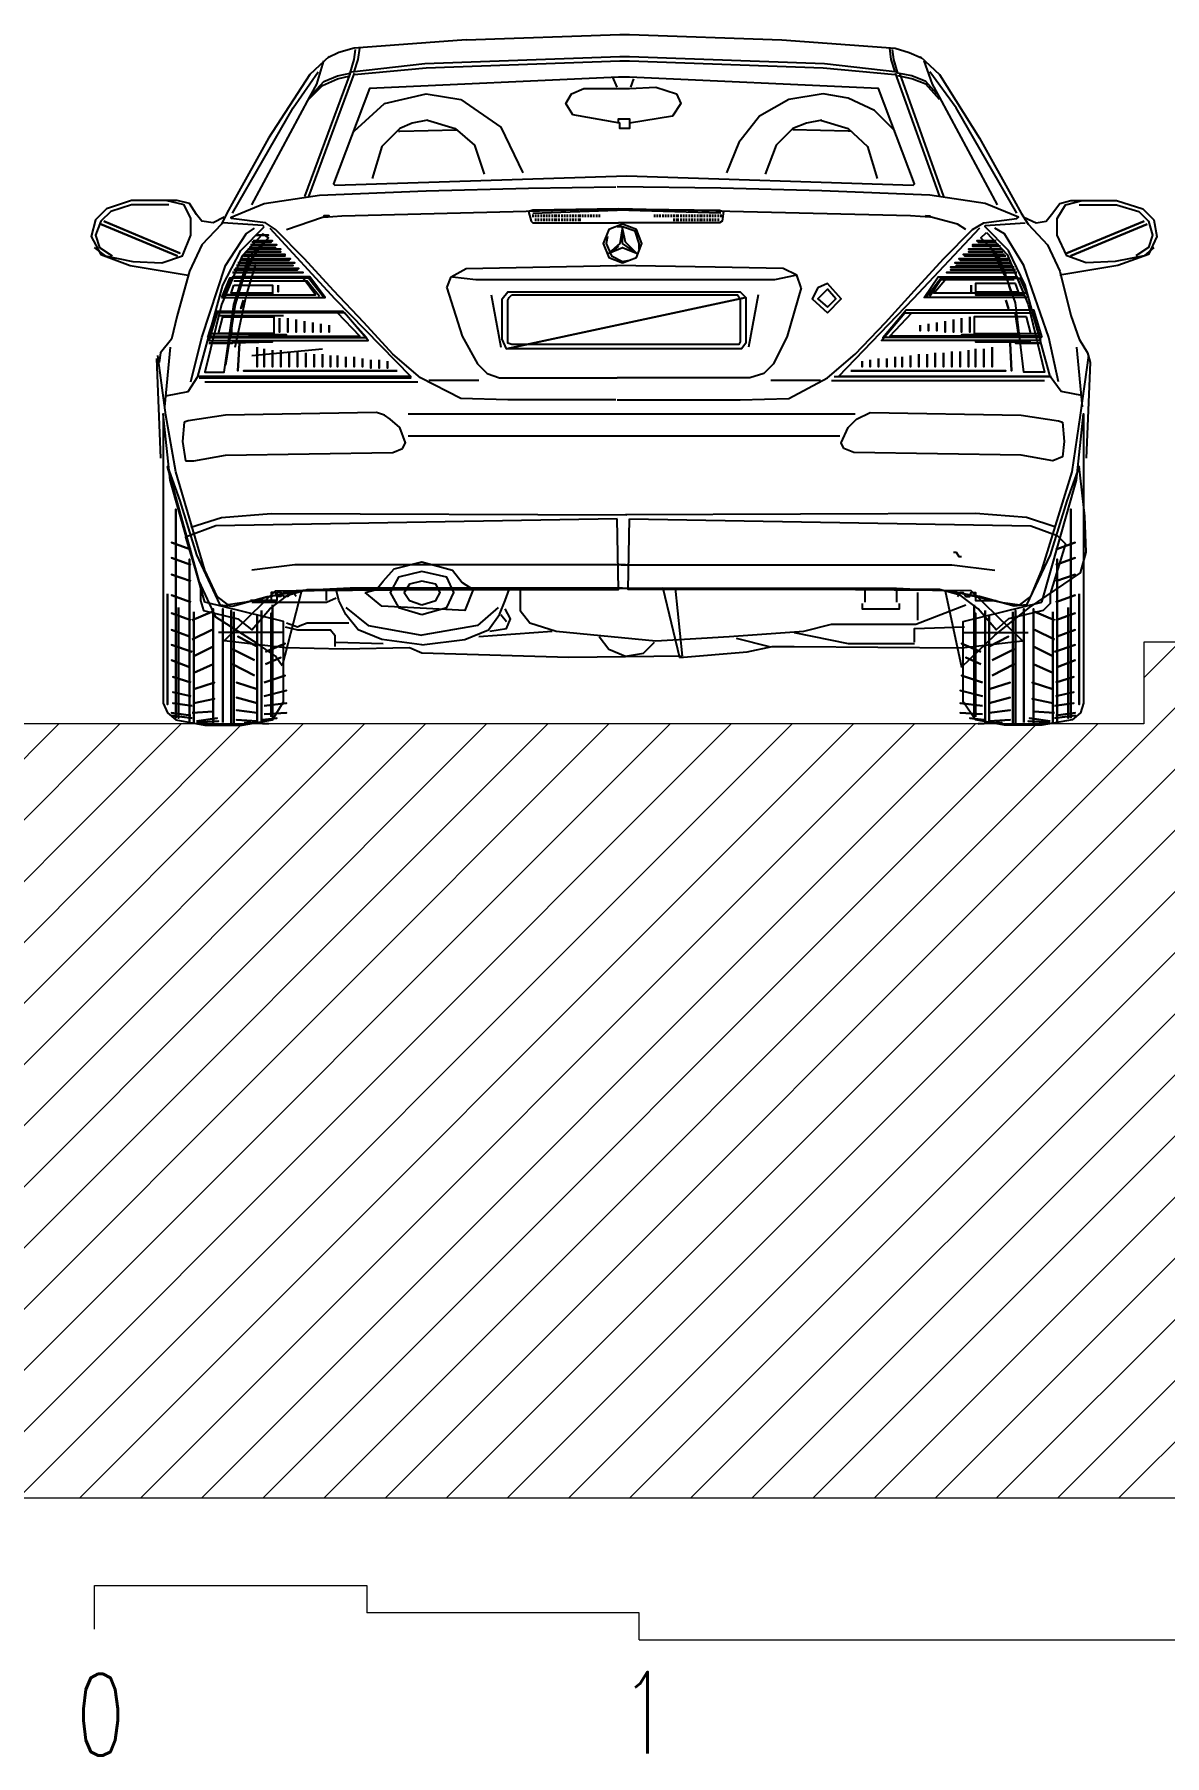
# Model space of a CAD drawing. Header units: metres. Extents: x -686 to 211, y -481 to 125.
# Drawn here: x -212.649 to -210.573, y -259.662 to -256.503 of the extents above; entities that cross this region are included whole.
import ezdxf

# ---------------------------------------------------------------- set-up
doc = ezdxf.new("R2010")
doc.units = ezdxf.units.M
doc.layers.add('FLOATINGWINDOWS', color=2, linetype='Continuous', plot=False)
doc.layers.add('SRAFY', color=3, linetype='Continuous')
doc.layers.add('ZDIVO', color=1, linetype='Continuous')
doc.styles.add('ROMANS', font='romans.shx', dxfattribs={"width": 0.7})

# ---------------------------------------------------------------- blocks, each defined once
blk = doc.blocks.new('SYM_AUTO_MERCEDES_MBSLK-Z')
at = {"color": 7, "linetype": 'Continuous'}
for points in [[(-29.54, 128.09), (-50.12, 126.56), (-52.91, 125.8), (-54.95, 124.78)], [(-50.12, 122.24), (-49.36, 124.53), (-49.1, 126.56)], [(-29.54, 128.09), (-1.33, 129.1), (0.45, 129.1), (28.4, 128.09)], [(28.4, 128.09), (49.23, 126.56), (51.78, 125.8), (54.06, 124.78)], [(49.23, 122.24), (48.47, 124.53), (48.22, 126.56)], [(-68.92, 97.85), (-58.25, 117.67), (-55.71, 120.46), (-53.17, 121.48), (-50.88, 121.99), (-50.12, 124.53), (-49.86, 126.31)], [(-54.69, 125.04), (-58.25, 121.73)], [(-58.25, 117.67), (-56.98, 119.96), (-55.71, 124.27)], [(-50.63, 122.24), (-37.16, 123.77), (-1.33, 125.04), (0.45, 125.04), (36.28, 123.77), (49.74, 122.24)], [(-50.12, 121.73), (-36.91, 123), (-1.33, 124.27), (0.45, 124.27), (36.02, 123), (49.23, 121.73)], [(68.04, 97.85), (57.37, 117.67), (54.83, 120.46), (52.28, 121.48), (49.74, 121.99), (48.98, 124.53), (48.73, 126.31)], [(53.81, 125.04), (57.37, 121.73)], [(57.37, 117.67), (56.1, 119.96), (54.57, 124.27)], [(-72.48, 96.32), (-61.3, 115.64), (-56.72, 122.24)], [(-58.25, 121.73), (-65.87, 110.05)], [(-50.88, 121.99), (-59.27, 99.37)], [(-58.76, 116.91), (-55.96, 119.7), (-53.17, 120.97), (-50.88, 121.48)], [(-50.12, 121.99), (-58.5, 99.37)], [(-0.06, 103.18), (52.54, 101.41), (52.79, 101.66), (46.19, 119.19), (0.45, 121.23), (-1.59, 121.23), (-47.32, 119.19), (-53.93, 101.66), (-53.68, 101.41), (-0.06, 103.18)], [(-1.84, 119.45), (-2.6, 121.23)], [(0.7, 119.45), (1.21, 120.97)], [(49.23, 121.99), (57.37, 99.37)], [(57.37, 117.16), (54.83, 119.96), (52.28, 120.97), (49.74, 121.48)], [(50, 121.99), (58.13, 99.37)], [(71.6, 96.32), (60.42, 115.64), (55.59, 122.24)], [(57.37, 121.73), (64.73, 110.05)], [(-50.12, 111.32), (-44.53, 116.4), (-36.91, 118.18), (-30.55, 117.16)], [(-30.55, 117.16), (-23.18, 112.08), (-19.12, 103.69)], [(-9.97, 114.36), (-11.24, 116.4), (-10.22, 118.18), (-7.94, 119.19), (-1.84, 119.19), (0.45, 119.19), (5.28, 119.45), (9.09, 118.18)], [(9.09, 118.18), (9.85, 116.4), (8.32, 114.11), (0.45, 112.84), (0.45, 111.82), (-1.33, 111.82), (-1.33, 112.84), (-9.97, 114.36)], [(40.6, 117.41), (36.02, 118.18), (29.67, 117.16), (24.33, 114.11), (20.52, 109.28), (18.23, 103.69)], [(49.23, 111.32), (45.42, 115.13), (40.6, 117.41)], [(-39.45, 112.84), (-41.73, 111.82), (-45.04, 108.52), (-46.81, 102.68)], [(-41.99, 111.32), (-41.73, 111.32), (-31.31, 111.57)], [(-36.65, 113.35), (-39.45, 112.84)], [(-36.65, 113.35), (-31.57, 111.82), (-28.01, 108.77), (-26.23, 103.44)], [(-1.59, 112.84), (-1.59, 113.6), (0.45, 113.6), (0.45, 112.84)], [(32.97, 112.84), (30.43, 111.82), (27.38, 108.77), (25.35, 103.44)], [(41.1, 111.32), (40.6, 111.32), (30.43, 111.57)], [(35.77, 113.35), (32.97, 112.84)], [(35.51, 113.35), (40.6, 111.82), (44.15, 108.52), (45.93, 102.68)], [(-65.87, 110.05), (-72.22, 98.61), (-73.5, 96.32), (-74.51, 94.29)], [(64.73, 110.05), (71.09, 98.61), (72.36, 96.32), (73.63, 94.29)], [(-56.47, 99.63), (-36.91, 100.39), (-18.1, 100.9), (-2.09, 101.15)], [(55.59, 99.63), (35.77, 100.39), (17.22, 100.9), (-1.84, 101.15)], [(-74, 95.56), (-76.04, 94.55), (-78.07, 94.8), (-79.09, 96.07), (-80.36, 98.1), (-82.64, 98.61), (-91.03, 98.61), (-95.6, 97.09), (-97.63, 95.05), (-98.4, 92), (-96.62, 88.7), (-91.28, 86.67), (-80.61, 84.89)], [(-97.89, 89.97), (-95.86, 88.45), (-90.77, 87.43), (-85.44, 87.18), (-81.63, 88.45), (-80.1, 92.26), (-80.1, 95.31), (-81.37, 97.85), (-84.68, 98.61)], [(-72.73, 95.31), (-72.73, 95.56), (-66.63, 98.1), (-56.47, 99.63)], [(71.6, 95.31), (71.85, 95.56), (65.75, 98.1), (55.59, 99.63)], [(72.87, 95.56), (75.15, 94.55), (76.93, 94.8), (77.95, 96.07), (79.47, 98.1), (81.51, 98.61), (89.89, 98.61), (94.72, 97.09), (96.75, 95.05), (97.26, 92), (95.74, 88.7), (90.14, 86.67), (79.47, 84.89)], [(96.75, 89.97), (94.97, 88.45), (89.64, 87.43), (84.3, 87.18), (80.74, 88.45), (78.96, 92.26), (78.96, 95.31), (80.49, 97.85), (83.54, 98.61)], [(-84.17, 97.85), (-91.03, 97.85), (-94.84, 96.58), (-96.62, 94.8), (-97.63, 92.26), (-96.87, 89.97), (-94.59, 88.45)], [(-96.11, 94.8), (-82.13, 88.95), (-96.11, 94.8)], [(-96.11, 94.8), (-82.13, 88.95)], [(-2.09, 62.02), (-7.94, 62.02), (-13.78, 62.02), (-21.91, 62.02), (-30.55, 62.27), (-37.92, 66.09), (-43, 70.41), (-48.34, 76.25), (-53.93, 82.09), (-59.27, 87.94), (-64.6, 93.27), (-66.38, 94.55), (-72.73, 95.31)], [(-62.57, 93.27), (-55.96, 95.56), (-54.69, 95.82), (-55.71, 95.82), (-55.71, 95.56), (-52.41, 95.82), (-1.59, 97.09)], [(-1.59, 97.09), (-17.34, 96.83), (-18.1, 96.58), (-17.59, 94.8), (-17.34, 94.55), (-1.59, 94.55)], [(-17.34, 96.32), (-1.84, 96.83)], [(-17.34, 96.07), (-17.34, 95.56)], [(-16.83, 96.07), (-16.83, 95.56)], [(-16.83, 95.31), (-16.83, 94.8)], [(-16.32, 96.07), (-16.32, 95.56)], [(-16.32, 95.31), (-16.32, 94.8)], [(-15.81, 96.07), (-15.81, 95.56)], [(-15.81, 95.31), (-15.81, 94.8)], [(-15.31, 96.07), (-15.31, 95.56)], [(-15.31, 95.31), (-15.31, 94.8)], [(-14.8, 96.07), (-14.8, 95.56)], [(-14.8, 95.31), (-14.8, 94.8)], [(-14.29, 96.07), (-14.29, 95.56)], [(-14.29, 95.31), (-14.29, 94.8)], [(-13.78, 96.07), (-13.78, 95.56)], [(-13.78, 95.31), (-13.78, 94.8)], [(-13.27, 96.07), (-13.27, 95.56)], [(-13.27, 95.31), (-13.27, 94.8)], [(-13.02, 96.07), (-13.02, 95.56)], [(-13.02, 95.31), (-13.02, 94.8)], [(-12.51, 96.07), (-12.51, 95.56)], [(-12.51, 95.31), (-12.51, 94.8)], [(-12, 96.07), (-12, 95.56)], [(-12, 95.31), (-12, 94.8)], [(-11.5, 96.07), (-11.5, 95.56)], [(-11.5, 95.31), (-11.5, 94.8)], [(-10.99, 96.07), (-10.99, 95.56)], [(-10.99, 95.31), (-10.99, 94.8)], [(-10.48, 96.07), (-10.48, 95.56)], [(-10.48, 95.31), (-10.48, 94.8)], [(-9.97, 96.07), (-9.97, 95.56)], [(-9.97, 95.31), (-9.97, 94.8)], [(-9.46, 96.07), (-9.46, 95.56)], [(-9.46, 95.31), (-9.46, 94.8)], [(-8.95, 96.07), (-8.95, 95.56)], [(-8.95, 95.31), (-8.95, 94.8)], [(-8.7, 96.07), (-8.7, 95.56)], [(-8.7, 95.31), (-8.7, 94.8)], [(-8.19, 96.07), (-8.19, 95.56)], [(-7.68, 96.07), (-7.68, 95.56)], [(-7.18, 96.07), (-7.18, 95.56)], [(-6.67, 96.07), (-6.67, 95.56)], [(-6.16, 96.07), (-6.16, 95.56)], [(-5.65, 96.07), (-5.65, 95.56)], [(-5.14, 96.07), (-5.14, 95.56)], [(17.22, 96.32), (-1.84, 96.83)], [(-1.84, 62.02), (4.01, 62.02), (12.9, 62.02), (20.78, 62.02), (29.67, 62.27), (36.78, 66.09), (41.87, 70.41), (47.46, 76.25), (52.79, 82.09), (58.13, 87.94), (63.46, 93.27), (65.5, 94.55), (71.6, 95.31)], [(-1.59, 97.09), (16.96, 96.83), (17.73, 96.58), (17.47, 94.8), (16.96, 94.55), (-1.59, 94.55)], [(62.19, 93.27), (60.67, 94.29), (55.84, 95.56), (54.83, 95.82), (55.59, 95.82), (55.59, 95.56), (52.03, 95.82), (-1.59, 97.09)], [(5.02, 96.07), (5.02, 95.56)], [(5.53, 96.07), (5.53, 95.56)], [(6.04, 96.07), (6.04, 95.56)], [(6.55, 96.07), (6.55, 95.56)], [(7.05, 96.07), (7.05, 95.56)], [(7.56, 96.07), (7.56, 95.56)], [(8.07, 96.07), (8.07, 95.56)], [(8.58, 96.07), (8.58, 95.56)], [(8.58, 95.31), (8.58, 94.8)], [(9.09, 96.07), (9.09, 95.56)], [(9.09, 95.31), (9.09, 94.8)], [(9.34, 96.07), (9.34, 95.56)], [(9.34, 95.31), (9.34, 94.8)], [(9.85, 96.07), (9.85, 95.56)], [(9.85, 95.31), (9.85, 94.8)], [(10.36, 96.07), (10.36, 95.56)], [(10.36, 95.31), (10.36, 94.8)], [(10.87, 96.07), (10.87, 95.56)], [(10.87, 95.31), (10.87, 94.8)], [(11.37, 96.07), (11.37, 95.56)], [(11.37, 95.31), (11.37, 94.8)], [(11.88, 96.07), (11.88, 95.56)], [(11.88, 95.31), (11.88, 94.8)], [(12.39, 96.07), (12.39, 95.56)], [(12.39, 95.31), (12.39, 94.8)], [(12.9, 96.07), (12.9, 95.56)], [(12.9, 95.31), (12.9, 94.8)], [(13.41, 96.07), (13.41, 95.56)], [(13.41, 95.31), (13.41, 94.8)], [(13.66, 96.07), (13.66, 95.56)], [(13.66, 95.31), (13.66, 94.8)], [(14.17, 96.07), (14.17, 95.56)], [(14.17, 95.31), (14.17, 94.8)], [(14.68, 96.07), (14.68, 95.56)], [(14.68, 95.31), (14.68, 94.8)], [(15.19, 96.07), (15.19, 95.56)], [(15.19, 95.31), (15.19, 94.8)], [(15.69, 96.07), (15.69, 95.56)], [(15.69, 95.31), (15.69, 94.8)], [(16.2, 96.07), (16.2, 95.56)], [(16.2, 95.31), (16.2, 94.8)], [(16.71, 96.07), (16.71, 95.56)], [(16.71, 95.31), (16.71, 94.8)], [(17.22, 96.07), (17.22, 95.56)], [(94.97, 94.8), (80.74, 88.95), (94.97, 94.8)], [(94.97, 94.8), (80.74, 88.95)], [(83.03, 97.85), (89.89, 97.85), (93.96, 96.58), (95.74, 94.8), (96.5, 92.26), (95.74, 89.97), (93.45, 88.45)], [(-96.62, 94.29), (-82.64, 88.45), (-96.62, 94.29)], [(-96.62, 94.29), (-82.64, 88.45)], [(-74.51, 94.29), (-78.07, 90.48), (-80.36, 85.65), (-82.64, 77.52), (-83.66, 73.2), (-85.69, 70.66), (-85.95, 68.88)], [(-84.68, 62.78), (-80.61, 63.54), (-78.83, 66.34), (-74.26, 83.11), (-70.95, 89.46), (-66.63, 93.78)], [(-80.1, 65.32), (-78.07, 73.45), (-73.75, 86.67), (-69.94, 92.51), (-68.41, 93.53)], [(-65.62, 93.53), (-53.68, 80.57), (-39.7, 66.34), (-78.83, 66.34)], [(-66.89, 92.51), (-70.7, 88.45), (-74.51, 79.55), (-77.56, 67.1), (-74, 67.1), (-72.22, 79.55), (-69.43, 88.45), (-65.87, 91.75), (-66.89, 92.51)], [(-66.89, 94.04), (-74.26, 94.55)], [(-65.87, 91.75), (-69.68, 87.18), (-71.97, 79.55), (-73.75, 68.37)], [(-68.16, 92.26), (-65.87, 92.26), (-68.16, 92.26)], [(-68.16, 92.26), (-65.87, 92.26)], [(-66.63, 93.78), (-66.89, 94.04)], [(-0.82, 87.18), (1.72, 88.19), (2.73, 90.73), (1.72, 93.27), (-0.82, 94.29), (-3.36, 93.27), (-4.38, 90.73), (-3.36, 88.19), (-0.82, 87.18)], [(-3.62, 92), (-3.87, 90.73), (-2.86, 88.45), (-0.82, 87.43), (0.45, 87.68)], [(-0.82, 93.78), (-1.33, 90.73), (-3.36, 88.95), (-0.82, 89.97), (1.72, 88.95), (-0.31, 90.99), (-0.82, 93.53)], [(2.23, 89.72), (2.23, 90.73), (1.46, 93.02), (-0.82, 93.78), (-1.84, 93.78)], [(-0.82, 90.73), (-0.82, 93.78)], [(64.73, 93.53), (52.54, 80.57), (38.82, 66.34), (77.95, 66.34)], [(66.01, 92.77), (69.82, 88.7), (73.63, 79.55), (76.68, 67.1), (72.87, 67.1), (71.34, 79.81), (68.29, 88.45), (64.99, 91.75), (66.01, 92.77)], [(65.75, 94.04), (73.12, 94.55)], [(65.75, 93.78), (65.75, 94.04)], [(83.79, 62.78), (79.73, 63.54), (77.69, 66.34), (73.12, 83.11), (70.07, 89.46), (65.75, 93.78)], [(79.22, 65.32), (77.44, 73.45), (72.87, 86.67), (69.31, 92.51), (67.53, 93.53)], [(73.63, 94.29), (77.19, 90.48), (79.47, 85.65), (81.51, 77.52), (83.03, 73.2), (84.55, 70.66), (85.06, 68.88)], [(95.48, 94.29), (81.51, 88.45), (95.48, 94.29)], [(95.48, 94.29), (81.51, 88.45)], [(-70.45, 88.7), (-62.82, 88.7), (-70.45, 88.7)], [(-70.45, 88.7), (-62.82, 88.7)], [(-67.91, 89.72), (-69.94, 86.16), (-70.19, 85.14), (-70.19, 84.89), (-67.91, 89.72)], [(-67.91, 89.72), (-69.94, 86.16), (-70.19, 85.14), (-70.19, 84.89)], [(-69.94, 89.21), (-63.59, 89.21), (-69.94, 89.21)], [(-69.94, 89.21), (-63.59, 89.21)], [(-69.68, 89.72), (-63.59, 89.72), (-69.68, 89.72)], [(-69.68, 89.72), (-63.59, 89.72)], [(-69.43, 89.97), (-64.6, 89.97), (-69.43, 89.97)], [(-69.43, 89.97), (-64.6, 89.97)], [(-69.18, 90.48), (-64.35, 90.48), (-69.18, 90.48)], [(-69.18, 90.48), (-64.35, 90.48)], [(-68.92, 90.99), (-65.36, 90.99), (-68.92, 90.99)], [(-68.92, 90.99), (-65.36, 90.99)], [(-68.67, 91.24), (-65.11, 91.24), (-68.67, 91.24)], [(-68.67, 91.24), (-65.11, 91.24)], [(-1.59, 90.23), (-3.11, 88.95)], [(1.72, 88.95), (-0.82, 90.73)], [(69.31, 88.7), (61.69, 88.7), (69.31, 88.7)], [(69.31, 88.7), (61.69, 88.7)], [(68.8, 89.72), (62.7, 89.72), (68.8, 89.72)], [(68.8, 89.72), (62.7, 89.72)], [(69.05, 89.21), (62.7, 89.21), (69.05, 89.21)], [(69.05, 89.21), (62.7, 89.21)], [(68.29, 90.48), (63.46, 90.48), (68.29, 90.48)], [(68.29, 90.48), (63.46, 90.48)], [(68.55, 90.23), (63.46, 90.23), (68.55, 90.23)], [(68.55, 90.23), (63.46, 90.23)], [(67.78, 91.24), (64.23, 91.24), (67.78, 91.24)], [(67.78, 91.24), (64.23, 91.24)], [(67.78, 90.99), (64.48, 90.99), (67.78, 90.99)], [(67.78, 90.99), (64.48, 90.99)], [(67.02, 89.72), (69.05, 86.16), (69.56, 85.14), (69.31, 84.89), (67.02, 89.72)], [(67.02, 89.72), (69.05, 86.16), (69.56, 85.14), (69.31, 84.89)], [(-72.48, 85.4), (-59.52, 85.4), (-72.48, 85.4)], [(-72.48, 85.4), (-59.52, 85.4)], [(-72.22, 85.91), (-60.54, 85.91), (-72.22, 85.91)], [(-72.22, 85.91), (-60.54, 85.91)], [(-71.97, 71.68), (-69.94, 81.08), (-68.16, 86.92)], [(-71.97, 86.16), (-60.28, 86.16), (-71.97, 86.16)], [(-71.97, 86.16), (-60.28, 86.16)], [(-71.72, 86.67), (-61.3, 86.67), (-71.72, 86.67)], [(-71.72, 86.67), (-61.3, 86.67)], [(-71.46, 87.18), (-61.04, 87.18), (-71.46, 87.18)], [(-71.46, 87.18), (-61.04, 87.18)], [(-70.95, 87.94), (-61.81, 87.94), (-70.95, 87.94)], [(-70.95, 87.94), (-61.81, 87.94)], [(-70.95, 87.68), (-62.06, 87.68), (-70.95, 87.68)], [(-70.95, 87.68), (-62.06, 87.68)], [(-70.45, 88.45), (-62.82, 88.45), (-70.45, 88.45)], [(-70.45, 88.45), (-62.82, 88.45)], [(-32.33, 84.64), (-29.54, 86.16), (-17.34, 86.41), (-1.84, 86.67)], [(31.96, 82.6), (31.19, 84.89), (28.65, 86.16), (16.2, 86.41), (-2.09, 86.67)], [(71.6, 85.4), (58.64, 85.4), (71.6, 85.4)], [(71.6, 85.4), (58.64, 85.4)], [(71.09, 86.41), (59.4, 86.41), (71.09, 86.41)], [(71.09, 86.41), (59.4, 86.41)], [(71.34, 85.91), (59.4, 85.91), (71.34, 85.91)], [(71.34, 85.91), (59.4, 85.91)], [(70.58, 87.18), (60.16, 87.18), (70.58, 87.18)], [(70.58, 87.18), (60.16, 87.18)], [(70.58, 86.67), (60.42, 86.67), (70.58, 86.67)], [(70.58, 86.67), (60.42, 86.67)], [(70.07, 87.94), (60.92, 87.94), (70.07, 87.94)], [(70.07, 87.94), (60.92, 87.94)], [(70.07, 87.68), (61.18, 87.68), (70.07, 87.68)], [(70.07, 87.68), (61.18, 87.68)], [(69.56, 88.45), (61.94, 88.45), (69.56, 88.45)], [(69.56, 88.45), (61.94, 88.45)], [(-74.51, 80.82), (-55.71, 80.82), (-58.5, 84.38), (-72.99, 84.38), (-74.51, 80.82)], [(-74.26, 80.82), (-55.45, 80.82), (-58.25, 84.64), (-72.48, 84.64), (-74.26, 80.82)], [(-74.26, 81.33), (-57.23, 81.33), (-59.52, 84.38), (-72.99, 84.38), (-74.26, 81.33)], [(-72.22, 83.11), (-65.11, 83.11), (-65.11, 81.59), (-72.73, 81.59), (-72.22, 83.11)], [(-72.22, 83.87), (-58.76, 83.87), (-56.47, 81.08)], [(-72.22, 83.87), (-58.76, 83.87)], [(-70.95, 83.36), (-71.46, 81.59), (-70.95, 83.36)], [(-70.95, 83.36), (-71.46, 81.59)], [(-64.09, 83.11), (-64.09, 81.84), (-64.09, 83.11)], [(-64.09, 83.11), (-64.09, 81.84)], [(-33.09, 82.6), (-32.33, 84.64)], [(-33.09, 82.6), (-30.3, 73.71), (-27.5, 68.63), (-25.72, 66.85), (-23.44, 66.09)], [(-32.08, 84.64), (-27.76, 84.13), (27.13, 84.13), (30.94, 84.89)], [(31.96, 82.6), (29.42, 73.71), (26.87, 68.63), (25.1, 66.85), (22.55, 66.09)], [(36.78, 78.03), (39.32, 80.57), (36.78, 83.36), (35.01, 82.6), (33.99, 80.57), (36.78, 78.03)], [(36.78, 79.05), (38.31, 80.57), (36.78, 82.35), (35.01, 80.57), (36.78, 79.05)], [(73.12, 80.82), (54.57, 80.82), (57.11, 84.64), (71.6, 84.64), (73.12, 80.82)], [(73.63, 80.82), (54.83, 80.82), (57.62, 84.38), (72.1, 84.38), (73.63, 80.82)], [(55.59, 81.08), (57.62, 84.13), (71.09, 84.13)], [(73.37, 81.59), (56.35, 81.59), (58.64, 84.38), (72.1, 84.38), (73.37, 81.59)], [(63.21, 83.11), (63.21, 81.84), (63.21, 83.11)], [(63.21, 83.11), (63.21, 81.84)], [(71.34, 83.36), (63.97, 83.36), (63.97, 81.84), (71.85, 81.84), (71.34, 83.36)], [(70.07, 83.36), (70.58, 81.59), (70.07, 83.36)], [(70.07, 83.36), (70.58, 81.59)], [(-73.75, 81.33), (-64.86, 81.33), (-73.75, 81.33)], [(-73.75, 81.33), (-64.86, 81.33)], [(-70.45, 80.32), (-70.95, 78.79), (-70.45, 80.32)], [(-70.45, 80.32), (-70.95, 78.79)], [(-24.96, 81.33), (-23.18, 71.68)], [(-22.17, 71.42), (-22.93, 73.2), (-22.93, 80.57), (-21.91, 81.84), (20.78, 81.84), (21.79, 80.82), (-22.17, 71.42)], [(-22.17, 71.42), (-22.93, 73.2), (-22.93, 80.57), (-21.91, 81.84), (20.78, 81.84), (21.79, 80.82)], [(21.79, 80.82), (21.79, 72.44), (21.03, 71.42), (-22.17, 71.42), (21.79, 80.82)], [(21.79, 80.82), (21.79, 72.44), (21.03, 71.42), (-22.17, 71.42)], [(-21.15, 81.33), (20.27, 81.33), (20.78, 80.57), (20.78, 72.69), (20.52, 72.18), (20.01, 72.18), (-21.15, 72.18), (-21.91, 72.44), (-21.91, 73.45), (-21.91, 80.32), (-21.66, 80.82), (-21.15, 81.33)], [(24.08, 81.33), (22.3, 71.68)], [(72.87, 81.33), (63.97, 81.33), (72.87, 81.33)], [(72.87, 81.33), (63.97, 81.33)], [(69.56, 80.32), (70.07, 78.79), (69.56, 80.32)], [(69.56, 80.32), (70.07, 78.79)], [(-77.05, 73.45), (-47.83, 73.45), (-52.15, 78.28), (-75.53, 78.28), (-77.05, 73.45)], [(-76.8, 72.95), (-47.58, 72.95), (-51.9, 78.03), (-75.27, 78.03), (-76.8, 72.95)], [(-76.54, 73.71), (-49.1, 73.71), (-53.17, 78.03), (-75.27, 78.03), (-76.54, 73.71)], [(-51.9, 78.03), (-75.27, 78.03)], [(-75.02, 77.52), (-63.08, 77.52)], [(-74.26, 77.27), (-64.86, 77.27), (-64.86, 74.22), (-75.02, 74.22), (-74.26, 77.27)], [(-72.48, 77.77), (-72.73, 73.96), (-72.48, 77.77)], [(-72.48, 77.77), (-72.73, 73.96)], [(-63.84, 77.01), (-63.84, 74.47), (-63.84, 77.01)], [(-63.84, 77.01), (-63.84, 74.47)], [(-62.32, 77.01), (-62.32, 74.47), (-62.32, 77.01)], [(-62.32, 77.01), (-62.32, 74.47)], [(-60.79, 76.76), (-60.79, 74.47), (-60.79, 76.76)], [(-60.79, 76.76), (-60.79, 74.47)], [(-59.27, 76.5), (-59.27, 74.47), (-59.27, 76.5)], [(-59.27, 76.5), (-59.27, 74.47)], [(-57.74, 76.25), (-57.74, 74.47), (-57.74, 76.25)], [(-57.74, 76.25), (-57.74, 74.47)], [(-56.22, 76), (-56.22, 74.47), (-56.22, 76)], [(-56.22, 76), (-56.22, 74.47)], [(75.92, 72.95), (46.69, 72.95), (51.01, 78.03), (74.39, 78.03), (75.92, 72.95)], [(76.17, 73.45), (46.95, 73.45), (51.27, 78.54), (74.64, 78.54), (76.17, 73.45)], [(75.66, 73.71), (48.22, 73.71), (52.28, 78.03), (74.39, 78.03), (75.66, 73.71)], [(55.33, 76), (55.33, 74.73), (55.33, 76)], [(55.33, 76), (55.33, 74.73)], [(56.86, 76.25), (56.86, 74.73), (56.86, 76.25)], [(56.86, 76.25), (56.86, 74.73)], [(58.38, 76.5), (58.38, 74.47), (58.38, 76.5)], [(58.38, 76.5), (58.38, 74.47)], [(59.91, 76.76), (59.91, 74.47), (59.91, 76.76)], [(59.91, 76.76), (59.91, 74.47)], [(61.43, 77.01), (61.43, 74.47), (61.43, 77.01)], [(61.43, 77.01), (61.43, 74.47)], [(62.96, 77.27), (62.96, 74.47), (62.96, 77.27)], [(62.96, 77.27), (62.96, 74.47)], [(73.37, 77.27), (63.72, 77.27), (63.72, 74.22), (74.14, 74.22), (73.37, 77.27)], [(71.34, 77.77), (71.85, 73.96), (71.34, 77.77)], [(71.34, 77.77), (71.85, 73.96)], [(-76.54, 74.22), (-62.57, 73.96), (-76.54, 74.22)], [(-76.54, 74.22), (-62.57, 73.96)], [(-75.02, 72.44), (-65.11, 72.69), (-75.02, 72.44)], [(-75.02, 72.44), (-65.11, 72.69)], [(-54.69, 75.74), (-54.69, 74.47), (-54.69, 75.74)], [(-54.69, 75.74), (-54.69, 74.47)], [(53.81, 75.74), (53.81, 74.73), (53.81, 75.74)], [(53.81, 75.74), (53.81, 74.73)], [(75.41, 74.22), (61.43, 73.96), (75.41, 74.22)], [(75.41, 74.22), (61.43, 73.96)], [(74.14, 72.69), (63.97, 72.69), (74.14, 72.69)], [(74.14, 72.69), (63.97, 72.69)], [(-86.45, 69.64), (-85.69, 51.35)], [(-0.82, 27.46), (-50.88, 27.46), (-60.79, 26.95), (-69.94, 24.92), (-73.24, 24.41), (-75.27, 25.94), (-77.56, 30.77), (-82.9, 48.81), (-84.68, 59.23), (-86.2, 70.15)], [(-83.91, 71.68), (-84.93, 60.75)], [(-76.8, 72.44), (-72.48, 72.44), (-76.8, 72.44)], [(-76.8, 72.44), (-72.48, 72.44)], [(-71.21, 72.44), (-71.46, 67.36), (-71.21, 72.44)], [(-71.21, 72.44), (-71.46, 67.36)], [(-68.92, 70.15), (-55.96, 71.42)], [(-67.91, 71.68), (-67.91, 68.12), (-67.91, 71.68)], [(-67.91, 71.68), (-67.91, 68.12)], [(-66.63, 71.42), (-66.63, 68.12), (-66.63, 71.42)], [(-66.63, 71.42), (-66.63, 68.12)], [(-65.11, 71.17), (-65.11, 68.12), (-65.11, 71.17)], [(-65.11, 71.17), (-65.11, 68.12)], [(-63.59, 71.17), (-63.59, 68.12), (-63.59, 71.17)], [(-63.59, 71.17), (-63.59, 68.12)], [(-62.06, 70.91), (-62.06, 68.12), (-62.06, 70.91)], [(-62.06, 70.91), (-62.06, 68.12)], [(-60.54, 70.91), (-60.54, 68.12), (-60.54, 70.91)], [(-60.54, 70.91), (-60.54, 68.12)], [(-59.01, 70.66), (-59.01, 68.12), (-59.01, 70.66)], [(-59.01, 70.66), (-59.01, 68.12)], [(-57.49, 70.41), (-57.49, 68.12), (-57.49, 70.41)], [(-57.49, 70.41), (-57.49, 68.12)], [(-55.96, 70.41), (-55.96, 68.12), (-55.96, 70.41)], [(-55.96, 70.41), (-55.96, 68.12)], [(-54.44, 70.15), (-54.44, 68.12), (-54.44, 70.15)], [(-54.44, 70.15), (-54.44, 68.12)], [(-53.17, 70.15), (-53.17, 68.12), (-53.17, 70.15)], [(-53.17, 70.15), (-53.17, 68.12)], [(-51.64, 69.9), (-51.64, 68.12), (-51.64, 69.9)], [(-51.64, 69.9), (-51.64, 68.12)], [(-50.12, 69.9), (-50.12, 68.12), (-50.12, 69.9)], [(-50.12, 69.9), (-50.12, 68.12)], [(-48.59, 69.64), (-48.59, 68.12), (-48.59, 69.64)], [(-48.59, 69.64), (-48.59, 68.12)], [(-0.57, 27.46), (49.49, 27.46), (59.4, 26.95), (68.55, 24.92), (72.1, 24.41), (74.14, 25.94), (76.17, 30.77), (81.76, 48.81), (83.28, 59.23), (84.81, 70.15)], [(46.19, 69.64), (46.19, 68.12), (46.19, 69.64)], [(46.19, 69.64), (46.19, 68.12)], [(47.71, 69.64), (47.71, 68.12), (47.71, 69.64)], [(47.71, 69.64), (47.71, 68.12)], [(49.23, 69.9), (49.23, 68.12), (49.23, 69.9)], [(49.23, 69.9), (49.23, 68.12)], [(50.51, 69.9), (50.51, 68.12), (50.51, 69.9)], [(50.51, 69.9), (50.51, 68.12)], [(52.03, 70.15), (52.03, 68.12), (52.03, 70.15)], [(52.03, 70.15), (52.03, 68.12)], [(53.55, 70.41), (53.55, 68.12), (53.55, 70.41)], [(53.55, 70.41), (53.55, 68.12)], [(55.08, 70.41), (55.08, 68.12), (55.08, 70.41)], [(55.08, 70.41), (55.08, 68.12)], [(56.6, 70.66), (56.6, 68.12), (56.6, 70.66)], [(56.6, 70.66), (56.6, 68.12)], [(58.13, 70.66), (58.13, 68.12), (58.13, 70.66)], [(58.13, 70.66), (58.13, 68.12)], [(59.65, 70.91), (59.65, 68.12), (59.65, 70.91)], [(59.65, 70.91), (59.65, 68.12)], [(61.18, 70.91), (61.18, 68.12), (61.18, 70.91)], [(61.18, 70.91), (61.18, 68.12)], [(62.7, 71.17), (62.7, 68.12), (62.7, 71.17)], [(62.7, 71.17), (62.7, 68.12)], [(63.97, 71.42), (63.97, 68.12), (63.97, 71.42)], [(63.97, 71.42), (63.97, 68.12)], [(65.5, 71.42), (65.5, 68.12), (65.5, 71.42)], [(65.5, 71.42), (65.5, 68.12)], [(67.02, 71.68), (67.02, 68.12), (67.02, 71.68)], [(67.02, 71.68), (67.02, 68.12)], [(70.33, 72.44), (70.58, 67.36), (70.33, 72.44)], [(70.33, 72.44), (70.58, 67.36)], [(75.92, 72.44), (71.34, 72.44), (75.92, 72.44)], [(75.92, 72.44), (71.34, 72.44)], [(82.52, 71.68), (83.54, 60.75)], [(-42.24, 67.36), (-70.45, 67.36), (-42.24, 67.36)], [(-42.24, 67.36), (-70.45, 67.36)], [(-47.07, 69.39), (-47.07, 67.86), (-47.07, 69.39)], [(-47.07, 69.39), (-47.07, 67.86)], [(-45.54, 69.39), (-45.54, 67.86), (-45.54, 69.39)], [(-45.54, 69.39), (-45.54, 67.86)], [(-44.02, 69.14), (-44.02, 67.86), (-44.02, 69.14)], [(-44.02, 69.14), (-44.02, 67.86)], [(38.05, 66.34), (76.93, 66.34)], [(77.44, 66.34), (38.82, 66.34), (77.44, 66.34)], [(77.44, 66.34), (38.82, 66.34)], [(41.1, 67.36), (69.56, 67.36), (41.1, 67.36)], [(41.1, 67.36), (69.56, 67.36)], [(43.14, 69.14), (43.14, 68.12), (43.14, 69.14)], [(43.14, 69.14), (43.14, 68.12)], [(44.66, 69.39), (44.66, 68.12), (44.66, 69.39)], [(44.66, 69.39), (44.66, 68.12)], [(85.06, 68.88), (84.3, 51.35)], [(-78.58, 66.09), (-39.7, 66.09), (-78.58, 66.09)], [(-78.58, 66.09), (-39.7, 66.09)], [(-77.56, 65.32), (-38.43, 65.32)], [(-27.25, 65.58), (-36.4, 65.58)], [(-23.44, 66.09), (-1.84, 66.09)], [(22.55, 66.09), (-1.84, 66.09)], [(35.51, 65.58), (26.37, 65.58)], [(37.55, 65.58), (76.68, 65.58)], [(-77.56, 24.92), (-83.91, 47.28), (-85.18, 59.48), (-85.18, 6.37), (-84.42, 4.59), (-82.9, 3.32), (-77.56, 2.31), (-70.7, 2.31), (-65.11, 3.32), (-63.08, 6.63), (-63.08, 21.36), (-77.56, 24.92)], [(-81.37, 57.95), (-81.63, 54.4), (-81.12, 50.84)], [(-44.53, 59.23), (-46.05, 59.73), (-73.75, 59.23), (-80.61, 58.21), (-81.37, 57.95)], [(-41.22, 53.13), (-40.72, 54.14), (-41.73, 56.94), (-43.51, 58.46), (-44.53, 59.23)], [(-40.21, 59.48), (41.87, 59.48)], [(39.83, 53.13), (39.32, 54.14), (40.6, 56.94), (42.12, 58.46), (44.66, 59.73), (72.36, 59.23), (79.22, 58.21), (79.98, 57.95)], [(79.98, 57.95), (80.24, 54.4), (79.98, 51.6), (78.2, 50.84), (72.36, 51.86), (41.61, 52.36), (39.83, 53.13)], [(76.17, 24.92), (82.52, 47.28), (83.79, 59.48), (83.79, 6.37), (83.28, 4.59), (81.76, 3.32), (76.17, 2.31), (69.31, 2.31), (63.97, 3.32), (61.69, 6.63), (61.69, 21.36), (76.17, 24.92)], [(-40.21, 55.41), (39.07, 55.41)], [(-81.12, 50.84), (-79.59, 50.84), (-73.75, 51.86), (-43, 52.36), (-41.22, 53.13)], [(-63.33, 13.23), (-64.6, 15.01), (-67.91, 17.3), (-75.53, 22.13), (-78.58, 28.73), (-84.42, 49.82), (-82.13, 43.47), (-79.09, 33.56), (-74.77, 24.41), (-72.48, 24.16), (-66.13, 25.94), (-59.77, 26.95), (-63.33, 13.23)], [(61.43, 12.98), (67.53, 18.82), (73.88, 23.91), (83.28, 30.26), (84.3, 34.07), (84.05, 40.68), (83.03, 49.82), (80.74, 43.47), (77.69, 33.56), (73.37, 24.41), (71.09, 24.16), (64.73, 25.94), (58.38, 26.95), (61.43, 12.98)], [(-82.9, 3.58), (-82.9, 41.95), (-82.9, 3.58)], [(-82.9, 3.58), (-82.9, 41.95)], [(-80.1, 38.64), (-74.51, 40.42), (-65.36, 41.18), (-0.06, 40.93)], [(78.71, 38.64), (73.37, 40.42), (63.97, 41.18), (-0.31, 40.93)], [(81.51, 3.58), (81.51, 41.95), (81.51, 3.58)], [(81.51, 3.58), (81.51, 41.95)], [(-1.84, 40.17), (-75.53, 38.9), (-81.12, 36.86), (-78.32, 27.72), (-78.32, 25.18), (-77.82, 23.4), (-71.46, 21.87), (-68.92, 19.84), (-65.62, 23.65), (-62.32, 26.19), (-58.76, 27.21), (-1.59, 27.21), (-1.84, 40.17)], [(0.45, 40.17), (74.14, 38.9), (78.96, 37.12), (80.49, 35.59), (77.69, 26.45), (77.69, 24.67), (76.42, 23.4), (70.07, 21.87), (67.78, 19.84), (64.48, 23.65), (61.18, 26.19), (57.37, 27.21), (0.19, 27.21), (0.45, 40.17)], [(-80.1, 34.58), (-83.66, 35.85), (-80.1, 34.58)], [(-80.1, 34.58), (-83.66, 35.85)], [(78.71, 34.58), (82.27, 35.85), (78.71, 34.58)], [(78.71, 34.58), (82.27, 35.85)], [(-80.1, 31.78), (-83.66, 33.05), (-80.1, 31.78)], [(-80.1, 31.78), (-83.66, 33.05)], [(-80.36, 2.82), (-80.36, 32.8), (-80.36, 2.82)], [(-80.36, 2.82), (-80.36, 32.8)], [(-0.31, 31.78), (-61.04, 31.78), (-68.92, 30.77)], [(-48.09, 26.7), (-46.05, 27.21), (-44.78, 28.73), (-42.75, 31.02), (-37.67, 32.29), (-32.08, 30.77), (-30.3, 28.48), (-28.27, 27.21), (-29.79, 23.4), (-45.04, 24.16), (-48.09, 26.7)], [(-1.08, 31.78), (59.65, 31.78), (67.53, 30.77)], [(59.91, 34.07), (60.42, 34.07), (60.92, 33.31), (61.43, 33.31)], [(78.71, 31.78), (82.27, 33.05), (78.71, 31.78)], [(78.71, 31.78), (82.27, 33.05)], [(78.96, 2.82), (78.96, 32.8), (78.96, 2.82)], [(78.96, 2.82), (78.96, 32.8)], [(-80.1, 28.73), (-83.66, 30), (-80.1, 28.73)], [(-80.1, 28.73), (-83.66, 30)], [(-37.67, 22.63), (-33.09, 23.91), (-31.82, 26.7), (-33.09, 29.5), (-37.67, 30.51), (-41.99, 29.5), (-43.51, 26.7), (-41.99, 23.91), (-37.67, 22.63)], [(-37.67, 24.41), (-35.13, 25.18), (-34.36, 26.7), (-35.13, 28.23), (-37.67, 28.73), (-39.95, 28.23), (-40.97, 26.7), (-39.95, 25.18), (-37.67, 24.41)], [(78.71, 28.73), (82.27, 30), (78.71, 28.73)], [(78.71, 28.73), (82.27, 30)], [(-84.42, 26.45), (-84.42, 6.12), (-84.42, 26.45)], [(-84.42, 26.45), (-84.42, 6.12)], [(-80.1, 24.92), (-83.66, 26.19), (-80.1, 24.92)], [(-80.1, 24.92), (-83.66, 26.19)], [(10.1, 15.01), (-10.73, 14.76), (-37.67, 15.52), (-39.95, 16.54), (-52.15, 16.28), (-62.82, 16.54), (-74, 17.81), (-64.6, 26.95), (-7.94, 27.46), (8.83, 27.46), (10.1, 15.01)], [(-62.06, 25.94), (-62.57, 26.7), (-63.08, 26.7), (-63.59, 25.94), (-64.35, 25.94), (-64.6, 26.7), (-65.36, 26.7), (-65.36, 25.18), (-69.18, 25.18)], [(-68.92, 24.92), (-55.2, 24.92), (-53.42, 25.68)], [(-60.79, 25.94), (-61.3, 26.7), (-62.06, 26.7), (-62.32, 25.94), (-63.08, 25.94), (-63.59, 26.7), (-64.35, 26.7), (-64.35, 25.18), (-68.16, 25.18)], [(-55.2, 25.18), (-55.2, 26.95)], [(-37.67, 17.04), (-45.04, 18.06), (-49.36, 19.84), (-51.64, 22.63), (-52.91, 25.18), (-53.42, 27.21)], [(-37.67, 17.04), (-29.79, 18.06), (-25.47, 19.84), (-23.44, 22.63), (-22.42, 25.18), (-21.66, 27.21)], [(-19.63, 26.95), (-19.63, 23.4), (-17.85, 21.11), (-13.02, 19.59), (5.28, 17.81), (13.66, 18.32), (18.74, 18.57), (32.46, 19.59), (37.55, 20.86), (53.05, 20.86), (62.19, 24.41)], [(9.6, 14.76), (22.05, 15.77), (26.62, 16.79), (30.69, 16.79), (61.43, 16.54), (72.61, 17.81), (63.21, 26.95), (6.55, 27.46), (9.6, 14.76)], [(43.64, 26.95), (43.64, 24.92)], [(49.49, 26.95), (49.49, 24.92)], [(53.3, 26.7), (53.3, 21.62)], [(60.67, 25.94), (61.18, 26.7), (61.69, 26.7), (62.19, 25.94), (62.96, 25.94), (63.21, 26.7), (63.97, 26.7), (63.97, 25.18), (67.78, 25.18)], [(78.71, 24.92), (82.27, 26.19), (78.71, 24.92)], [(78.71, 24.92), (82.27, 26.19)], [(83.03, 26.45), (83.03, 6.12), (83.03, 26.45)], [(83.03, 26.45), (83.03, 6.12)], [(-80.1, 21.62), (-83.66, 22.89), (-80.1, 21.62)], [(-80.1, 21.62), (-83.66, 22.89)], [(-82.39, 23.91), (-82.39, 3.58), (-82.39, 23.91)], [(-82.39, 23.91), (-82.39, 3.58)], [(-79.85, 21.62), (-76.29, 23.14), (-79.85, 21.62)], [(-79.85, 21.62), (-76.29, 23.14)], [(-79.59, 23.14), (-79.59, 2.82), (-79.59, 23.14)], [(-79.59, 23.14), (-79.59, 2.82)], [(-76.04, 2.31), (-76.04, 23.65), (-76.04, 2.31)], [(-76.04, 2.31), (-76.04, 23.65)], [(-74.26, 2.82), (-74.26, 23.65), (-74.26, 2.82)], [(-74.26, 2.82), (-74.26, 23.65)], [(-72.73, 2.56), (-72.73, 23.4), (-72.73, 2.56)], [(-72.73, 2.56), (-72.73, 23.4)], [(-72.22, 23.14), (-72.22, 2.56), (-72.22, 23.14)], [(-72.22, 23.14), (-72.22, 2.56)], [(-67.91, 2.82), (-67.91, 22.38), (-67.91, 2.82)], [(-67.91, 2.82), (-67.91, 22.38)], [(-67.14, 23.4), (-67.14, 3.07), (-67.14, 23.4)], [(-67.14, 23.4), (-67.14, 3.07)], [(-65.36, 3.83), (-65.36, 22.89), (-65.36, 3.83)], [(-65.36, 3.83), (-65.36, 22.89)], [(-65.11, 24.41), (-65.11, 3.83), (-65.11, 24.41)], [(-65.11, 24.41), (-65.11, 3.83)], [(-51.64, 23.91), (-47.58, 20.6), (-37.67, 18.82)], [(-23.69, 23.91), (-27.5, 20.6), (-37.67, 18.82)], [(-25.22, 19.59), (-22.17, 20.09), (-21.4, 21.87), (-22.42, 23.65)], [(-23.18, 22.63), (-22.17, 21.36)], [(43.14, 24.67), (43.14, 23.65), (50, 23.65), (50, 24.67)], [(63.72, 24.41), (63.72, 3.83), (63.72, 24.41)], [(63.72, 24.41), (63.72, 3.83)], [(63.97, 3.83), (63.97, 22.89), (63.97, 3.83)], [(63.97, 3.83), (63.97, 22.89)], [(65.75, 23.4), (65.75, 3.07), (65.75, 23.4)], [(65.75, 23.4), (65.75, 3.07)], [(66.51, 2.82), (66.51, 22.38), (66.51, 2.82)], [(66.51, 2.82), (66.51, 22.38)], [(70.83, 23.14), (70.83, 2.56), (70.83, 23.14)], [(70.83, 23.14), (70.83, 2.56)], [(71.34, 2.56), (71.34, 23.4), (71.34, 2.56)], [(71.34, 2.56), (71.34, 23.4)], [(72.87, 2.82), (72.87, 23.65), (72.87, 2.82)], [(72.87, 2.82), (72.87, 23.65)], [(74.64, 2.31), (74.64, 23.65), (74.64, 2.31)], [(74.64, 2.31), (74.64, 23.65)], [(78.46, 21.62), (74.9, 23.14), (78.46, 21.62)], [(78.46, 21.62), (74.9, 23.14)], [(78.2, 23.14), (78.2, 2.82), (78.2, 23.14)], [(78.2, 23.14), (78.2, 2.82)], [(78.71, 21.62), (82.27, 22.89), (78.71, 21.62)], [(78.71, 21.62), (82.27, 22.89)], [(81, 23.91), (81, 3.58), (81, 23.91)], [(81, 23.91), (81, 3.58)], [(-80.36, 18.57), (-83.66, 19.84), (-80.36, 18.57)], [(-80.36, 18.57), (-83.66, 19.84)], [(-79.85, 18.06), (-76.29, 19.84), (-79.85, 18.06)], [(-79.85, 18.06), (-76.29, 19.84)], [(-63.08, 19.33), (-75.02, 19.33)], [(-62.82, 20.35), (-60.54, 19.84), (-54.44, 19.84), (-53.68, 18.82), (-53.68, 16.79)], [(-62.57, 21.11), (-60.54, 20.35), (-60.03, 20.6), (-58.76, 21.11), (-51.13, 21.11)], [(-27.25, 18.57), (-13.78, 19.59)], [(30.69, 19.33), (40.6, 17.3), (52.79, 17.3)], [(52.79, 17.55), (52.79, 20.09), (61.94, 20.35)], [(61.69, 19.33), (73.63, 19.33)], [(78.46, 18.06), (74.9, 19.84), (78.46, 18.06)], [(78.46, 18.06), (74.9, 19.84)], [(78.96, 18.57), (82.27, 19.84), (78.96, 18.57)], [(78.96, 18.57), (82.27, 19.84)], [(-79.85, 15.77), (-83.66, 17.04), (-79.85, 15.77)], [(-79.85, 15.77), (-83.66, 17.04)], [(-79.59, 15.01), (-76.04, 16.79), (-79.59, 15.01)], [(-79.59, 15.01), (-76.04, 16.79)], [(-68.41, 14.25), (-72.48, 16.28), (-68.41, 14.25)], [(-68.41, 14.25), (-72.48, 16.28)], [(-67.91, 16.79), (-71.46, 18.57), (-67.91, 16.79)], [(-67.91, 16.79), (-71.46, 18.57)], [(-66.38, 15.77), (-62.82, 17.3), (-66.38, 15.77)], [(-66.38, 15.77), (-62.82, 17.3)], [(-53.42, 17.55), (-44.78, 17.3)], [(-5.14, 18.57), (-3.36, 16.28), (-0.31, 15.01), (2.99, 15.52), (5.02, 17.55)], [(20.01, 18.32), (26.11, 16.79)], [(64.99, 15.77), (61.43, 17.3), (64.99, 15.77)], [(64.99, 15.77), (61.43, 17.3)], [(66.51, 16.79), (70.07, 18.57), (66.51, 16.79)], [(66.51, 16.79), (70.07, 18.57)], [(67.02, 14.25), (71.09, 16.28), (67.02, 14.25)], [(67.02, 14.25), (71.09, 16.28)], [(78.2, 15.01), (74.64, 16.79), (78.2, 15.01)], [(78.2, 15.01), (74.64, 16.79)], [(78.46, 15.77), (82.27, 17.04), (78.46, 15.77)], [(78.46, 15.77), (82.27, 17.04)], [(-80.36, 12.98), (-83.66, 14.25), (-80.36, 12.98)], [(-80.36, 12.98), (-83.66, 14.25)], [(-79.59, 11.96), (-76.04, 13.49), (-79.59, 11.96)], [(-79.59, 11.96), (-76.04, 13.49)], [(-68.41, 11.45), (-72.48, 13.49), (-68.41, 11.45)], [(-68.41, 11.45), (-72.48, 13.49)], [(-66.38, 13.49), (-63.59, 14.76), (-66.38, 13.49)], [(-66.38, 13.49), (-63.59, 14.76)], [(64.99, 13.49), (62.19, 14.76), (64.99, 13.49)], [(64.99, 13.49), (62.19, 14.76)], [(67.02, 11.45), (71.09, 13.49), (67.02, 11.45)], [(67.02, 11.45), (71.09, 13.49)], [(78.2, 11.96), (74.64, 13.49), (78.2, 11.96)], [(78.2, 11.96), (74.64, 13.49)], [(78.96, 12.98), (82.27, 14.25), (78.96, 12.98)], [(78.96, 12.98), (82.27, 14.25)], [(-80.1, 10.18), (-83.41, 11.2), (-80.1, 10.18)], [(-80.1, 10.18), (-83.41, 11.2)], [(-79.59, 8.91), (-75.78, 10.18), (-79.59, 8.91)], [(-79.59, 8.91), (-75.78, 10.18)], [(-67.91, 8.91), (-71.72, 10.18), (-67.91, 8.91)], [(-67.91, 8.91), (-71.72, 10.18)], [(-66.63, 10.18), (-62.82, 11.45), (-66.63, 10.18)], [(-66.63, 10.18), (-62.82, 11.45)], [(65.24, 10.18), (61.43, 11.45), (65.24, 10.18)], [(65.24, 10.18), (61.43, 11.45)], [(66.51, 8.91), (70.33, 10.18), (66.51, 8.91)], [(66.51, 8.91), (70.33, 10.18)], [(78.2, 8.91), (74.39, 10.18), (78.2, 8.91)], [(78.2, 8.91), (74.39, 10.18)], [(78.71, 10.18), (82.01, 11.2), (78.71, 10.18)], [(78.71, 10.18), (82.01, 11.2)], [(-80.1, 7.64), (-83.41, 8.41), (-80.1, 7.64)], [(-80.1, 7.64), (-83.41, 8.41)], [(-79.85, 5.86), (-83.41, 6.37), (-79.85, 5.86)], [(-79.85, 5.86), (-83.41, 6.37)], [(-79.59, 6.37), (-75.78, 7.13), (-79.59, 6.37)], [(-79.59, 6.37), (-75.78, 7.13)], [(-67.91, 6.37), (-71.72, 7.39), (-67.91, 6.37)], [(-67.91, 6.37), (-71.72, 7.39)], [(-66.63, 7.64), (-62.57, 8.66), (-66.63, 7.64)], [(-66.63, 7.64), (-62.57, 8.66)], [(-66.63, 5.86), (-62.57, 6.37), (-66.63, 5.86)], [(-66.63, 5.86), (-62.57, 6.37)], [(65.24, 7.64), (61.18, 8.66), (65.24, 7.64)], [(65.24, 7.64), (61.18, 8.66)], [(65.24, 5.86), (61.18, 6.37), (65.24, 5.86)], [(65.24, 5.86), (61.18, 6.37)], [(66.51, 6.37), (70.33, 7.39), (66.51, 6.37)], [(66.51, 6.37), (70.33, 7.39)], [(78.2, 6.37), (74.39, 7.13), (78.2, 6.37)], [(78.2, 6.37), (74.39, 7.13)], [(78.46, 5.86), (82.01, 6.37), (78.46, 5.86)], [(78.46, 5.86), (82.01, 6.37)], [(78.71, 7.64), (82.01, 8.41), (78.71, 7.64)], [(78.71, 7.64), (82.01, 8.41)], [(-80.1, 4.09), (-83.66, 4.59), (-80.1, 4.09)], [(-80.1, 4.09), (-83.66, 4.59)], [(-79.85, 3.58), (-83.66, 4.09), (-79.85, 3.58)], [(-79.85, 3.58), (-83.66, 4.09)], [(-79.85, 4.59), (-76.04, 4.85), (-79.85, 4.59)], [(-79.85, 4.59), (-76.04, 4.85)], [(-79.09, 3.07), (-75.27, 3.58), (-79.09, 3.07)], [(-79.09, 3.07), (-75.27, 3.58)], [(-67.91, 4.59), (-71.72, 5.1), (-67.91, 4.59)], [(-67.91, 4.59), (-71.72, 5.1)], [(-67.91, 3.07), (-71.72, 3.32), (-67.91, 3.07)], [(-67.91, 3.07), (-71.72, 3.32)], [(-66.89, 3.32), (-64.35, 3.58), (-66.89, 3.32)], [(-66.89, 3.32), (-64.35, 3.58)], [(-66.63, 4.34), (-62.57, 4.59), (-66.63, 4.34)], [(-66.63, 4.34), (-62.57, 4.59)], [(65.24, 4.34), (61.18, 4.59), (65.24, 4.34)], [(65.24, 4.34), (61.18, 4.59)], [(65.5, 3.32), (62.96, 3.58), (65.5, 3.32)], [(65.5, 3.32), (62.96, 3.58)], [(66.51, 4.59), (70.33, 5.1), (66.51, 4.59)], [(66.51, 4.59), (70.33, 5.1)], [(66.51, 3.07), (70.33, 3.32), (66.51, 3.07)], [(66.51, 3.07), (70.33, 3.32)], [(77.69, 3.07), (73.88, 3.58), (77.69, 3.07)], [(77.69, 3.07), (73.88, 3.58)], [(78.46, 4.59), (74.64, 4.85), (78.46, 4.59)], [(78.46, 4.59), (74.64, 4.85)], [(78.46, 3.58), (82.27, 4.09), (78.46, 3.58)], [(78.46, 3.58), (82.27, 4.09)], [(78.71, 4.09), (82.27, 4.59), (78.71, 4.09)], [(78.71, 4.09), (82.27, 4.59)], [(-79.09, 2.82), (-75.02, 3.07), (-79.09, 2.82)], [(-79.09, 2.82), (-75.02, 3.07)], [(-65.87, 2.56), (-70.19, 2.82), (-65.87, 2.56)], [(-65.87, 2.56), (-70.19, 2.82)], [(64.48, 2.56), (68.8, 2.82), (64.48, 2.56)], [(64.48, 2.56), (68.8, 2.82)], [(77.69, 2.82), (73.63, 3.07), (77.69, 2.82)], [(77.69, 2.82), (73.63, 3.07)]]:
    blk.add_lwpolyline(points, dxfattribs=at)

msp = doc.modelspace()

# ---------------------------------------------------------------- hatches: boundary and pattern name
at = {"layer": 'SRAFY', "linetype": 'Continuous', "lineweight": 0}
h = msp.add_hatch(dxfattribs=at)
h.set_pattern_fill('ANSI31', color=256, scale=0.025, style=0)
h.set_pattern_definition([(45, (82.90954, 217.01323), (-0.056126601, 0.056126601), [])])
h.paths.add_polyline_path([(-214.2249, -257.7686), (-214.2249, -259.1894), (-183.9387, -259.1894), (-183.9387, -257.6186), (-192.6112, -257.6186), (-192.6112, -258.5186), (-193.1112, -258.5186), (-193.1112, -257.8186), (-205.6112, -257.8186), (-205.6112, -258.5186), (-206.1112, -258.5186), (-206.1112, -257.6186), (-210.6112, -257.6186), (-210.6112, -257.7686)])

# ---------------------------------------------------------------- linework, layer by layer
at = {"layer": 'FLOATINGWINDOWS', "linetype": 'Continuous', "lineweight": 0, "flags": 128}
msp.add_lwpolyline([(-214.2249, -257.7686), (-214.2249, -259.1894), (-183.9387, -259.1894), (-183.9387, -257.6186), (-192.6112, -257.6186), (-192.6112, -258.5186), (-193.1112, -258.5186), (-193.1112, -257.8186), (-205.6112, -257.8186), (-205.6112, -258.5186), (-206.1112, -258.5186), (-206.1112, -257.6186), (-210.6112, -257.6186), (-210.6112, -257.7686), (-214.2249, -257.7686)], close=True, dxfattribs=at)
at = {"layer": 'SRAFY', "linetype": 'Continuous', "lineweight": 0}
for p, q in [((-212.538, -259.43), (-212.538, -259.35)), ((-212.538, -259.35), (-212.038, -259.35)), ((-212.038, -259.35), (-212.038, -259.4)), ((-211.538, -259.4), (-212.038, -259.4)), ((-211.538, -259.45), (-211.538, -259.4)), ((-211.538, -259.45), (-210.538, -259.45))]:
    msp.add_line(p, q, dxfattribs=at)
at = {"layer": 'ZDIVO', "linetype": 'Continuous', "lineweight": 0}
for p, q in [((-210.6112, -257.6186), (-210.6112, -257.7686)), ((-206.1112, -257.6186), (-210.6112, -257.6186)), ((-210.6112, -257.7686), (-214.2249, -257.7686))]:
    msp.add_line(p, q, dxfattribs=at)

# ---------------------------------------------------------------- block references
at = {"linetype": 'Continuous', "lineweight": 0, "xscale": 0.01000000000931323, "yscale": 0.01000000004199819, "zscale": 0.01}
msp.add_blockref('SYM_AUTO_MERCEDES_MBSLK-Z', (-211.5602, -257.7942), dxfattribs=at)

# ---------------------------------------------------------------- texts
at = {"layer": 'SRAFY', "linetype": 'Continuous', "lineweight": 0, "char_height": 0.15, "width": 2.209151, "attachment_point": 1, "style": 'ROMANS'}
for s, insert in [('0', (-212.5722, -259.5122)), ('1', (-211.5722, -259.5086))]:
    msp.add_mtext(s, dxfattribs=dict(at, insert=insert))

doc.saveas('drawing.dxf')
